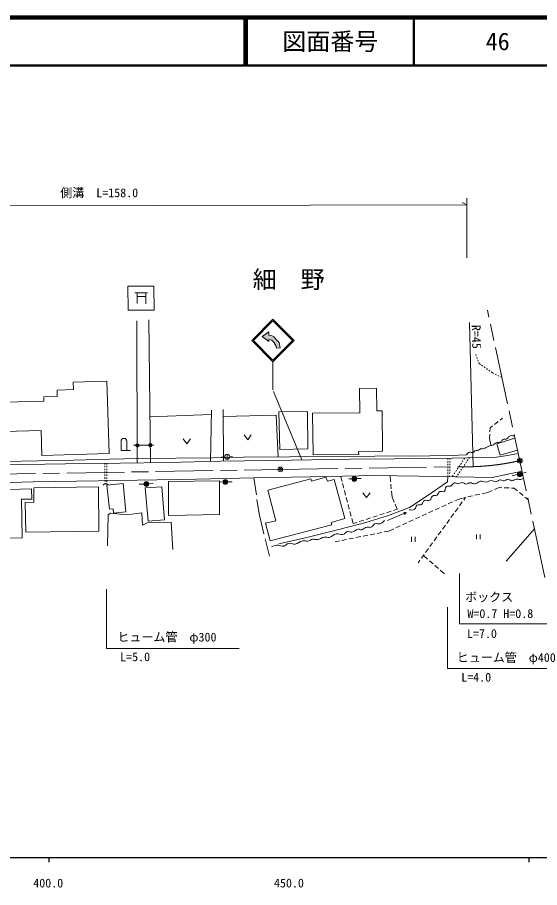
# Model space of a CAD drawing. Units: millimetres, scale not verified. Extents: x 40000 to 680000, y 20000 to 380000.
# Drawn here: x 461422 to 570223, y 198715 to 380000 of the extents above; entities that cross this region are included whole.
import ezdxf
from ezdxf.enums import TextEntityAlignment as Align

# ---------------------------------------------------------------- set-up
doc = ezdxf.new("R2010")
doc.units = ezdxf.units.MM
doc.header["$LTSCALE"] = 1000
doc.header["$PDMODE"] = 32
doc.header["$PDSIZE"] = 500
doc.linetypes.add('CHAIN', pattern=[18.5, 12, -1.5, 3.5, -1.5])
for name, color, linetype, lineweight in [('M-BGD', 7, 'Continuous', 13), ('M-BMK', 2, 'CHAIN', 13), ('M-BMK-SRVR', 3, 'Continuous', 13), ('M-STR-HTXT', 7, 'Continuous', 13), ('M-STR-STRC', 7, 'Continuous', 13), ('M-TTL', 2, 'Continuous', 140), ('M-TTL-BAND', 7, 'Continuous', 25), ('M-TTL-LINE', 7, 'Continuous', 50)]:
    doc.layers.add(name, color=color, linetype=linetype, lineweight=lineweight)
for name, color, linetype in [('M-BMK-HTXT', 7, 'Continuous'), ('M-OTRS', 6, 'Continuous'), ('M-TTL-TXT', 7, 'Continuous')]:
    doc.layers.add(name, color=color, linetype=linetype)
doc.styles.add('ＭＳ ゴシック', font='')
doc.styles.get('ＭＳ ゴシック').set_extended_font_data('MS Gothic')

msp = doc.modelspace()

# ---------------------------------------------------------------- hatches: boundary and pattern name
at = {"layer": 'M-STR-HTXT'}
msp.add_hatch(color=256, dxfattribs=at).paths.add_polyline_path([(516138, 311134), (515931, 312255), (515357, 312896), (514820, 313450), (514371, 313699), (513806, 313832), (513806, 314464), (512450, 313528), (513788, 312455), (513788, 312907), (514136, 312850), (514400, 312728), (514597, 312577), (514767, 312379), (514946, 312172), (515134, 311852), (515332, 311484), (515389, 311192), (515407, 311061)])

# ---------------------------------------------------------------- linework, layer by layer
at = {"layer": 'M-BGD'}
for p, q in [((485910, 322631), (488519, 322640)), ((486381, 322632), (486400, 320417)), ((486387, 321887), (488186, 321877)), ((488189, 322639), (488180, 320361)), ((486359, 287169), (486323, 316753)), ((488821, 316962), (489151, 287206)), ((557013, 309526), (556920, 309770)), ((557227, 308965), (557120, 309246)), ((557441, 308405), (557334, 308685)), ((557640, 307881), (557547, 308124)), ((557904, 307695), (557640, 307881)), ((558395, 307351), (558150, 307523)), ((558887, 307006), (558641, 307178)), ((559378, 306661), (559132, 306834)), ((559869, 306317), (559623, 306489)), ((560378, 305959), (560114, 306144)), ((560703, 305796), (560378, 305959)), ((561239, 305526), (560971, 305661)), ((561775, 305256), (561507, 305391)), ((562368, 304957), (562043, 305121)), ((501672, 287483), (501837, 298199)), ((504334, 287546), (504299, 298326)), ((501823, 297295), (489045, 296782)), ((515345, 297108), (504304, 296863)), ((515733, 288418), (515345, 297108)), ((560794, 295189), (561581, 295806)), ((561974, 296114), (562468, 296502)), ((559870, 293646), (559906, 294493)), ((559906, 294493), (560400, 294880)), ((495983, 292177), (496733, 291177)), ((496733, 291177), (497483, 292177)), ((508662, 293010), (509412, 292010)), ((509412, 292010), (510162, 293010)), ((559812, 292299), (559849, 293146)), ((560067, 290933), (559812, 292299)), ((483012, 291696), (483012, 289796)), ((484212, 289796), (484212, 291696)), ((484212, 291696), (484212, 291696)), ((485618, 290857), (489846, 290876)), ((483012, 289796), (485012, 289796)), ((504622, 288444), (503922, 288390)), ((505123, 288990), (505108, 287956)), ((505657, 288467), (506254, 288495)), ((554425, 287882), (554677, 288254)), ((555502, 288131), (555601, 288276)), ((479613, 286885), (479609, 287079)), ((479624, 286285), (479618, 286585)), ((480080, 287085), (480080, 286874)), ((480081, 286574), (480081, 286274)), ((551097, 286983), (551095, 286683)), ((551100, 287583), (551098, 287283)), ((551103, 288167), (551102, 287883)), ((551525, 286685), (551532, 286985)), ((551539, 287285), (551547, 287585)), ((551554, 287885), (551561, 288178)), ((553415, 286392), (553583, 286641)), ((553752, 286889), (553920, 287137)), ((554088, 287386), (554257, 287634)), ((554488, 286643), (554657, 286891)), ((554826, 287139), (554995, 287387)), ((555164, 287635), (555333, 287883)), ((479635, 285685), (479630, 285985)), ((479646, 285085), (479641, 285385)), ((479658, 284485), (479652, 284785)), ((480082, 285974), (480083, 285674)), ((480083, 285374), (480084, 285074)), ((480085, 284774), (480085, 284474)), ((551087, 285183), (551085, 284883)), ((551090, 285783), (551088, 285483)), ((551093, 286383), (551092, 286083)), ((551481, 284886), (551488, 285186)), ((551495, 285485), (551503, 285785)), ((551510, 286085), (551517, 286385)), ((551984, 284283), (552236, 284654)), ((552405, 284903), (552573, 285151)), ((552741, 285399), (552910, 285648)), ((553078, 285896), (553246, 286144)), ((553137, 284660), (553306, 284908)), ((553475, 285156), (553644, 285404)), ((553813, 285652), (553981, 285900)), ((554150, 286148), (554319, 286396)), ((565521, 284772), (564497, 284490)), ((566541, 284972), (567406, 285232)), ((479669, 283886), (479663, 284185)), ((479680, 283286), (479674, 283586)), ((479689, 282792), (479686, 282986)), ((480086, 284174), (480086, 283874)), ((480087, 283574), (480088, 283274)), ((480088, 282974), (480089, 282762)), ((488795, 282832), (489743, 282904)), ((504201, 283201), (503619, 283212)), ((505231, 283278), (506195, 283273)), ((510712, 284066), (511221, 280570)), ((528775, 284414), (529055, 283349)), ((529182, 282866), (529435, 281898)), ((531067, 283853), (530485, 283864)), ((532097, 283930), (533061, 283925)), ((539184, 283269), (539063, 284502)), ((551083, 284583), (551082, 284299)), ((551466, 284292), (551473, 284586)), ((552869, 284267), (552968, 284412)), ((487776, 282788), (486784, 282777)), ((529562, 281415), (529816, 280448)), ((539331, 281777), (539233, 282772)), ((539502, 280047), (539381, 281279)), ((558226, 280761), (559432, 281030)), ((559432, 281030), (560372, 281435)), ((560831, 281633), (561770, 282038)), ((561770, 282038), (562364, 282020)), ((562863, 282005), (563863, 281975)), ((564363, 281960), (564956, 281942)), ((564956, 281942), (565639, 281370)), ((566022, 281049), (566788, 280406)), ((529943, 279964), (530197, 278997)), ((533404, 280970), (534154, 279970)), ((534154, 279970), (534904, 280970)), ((539940, 279024), (539502, 280047)), ((552563, 279259), (553604, 279733)), ((553604, 279733), (554810, 280001)), ((554806, 280000), (554407, 279452)), ((555298, 280110), (556274, 280327)), ((556762, 280435), (557738, 280653)), ((567171, 280085), (567854, 279513)), ((530324, 278513), (530577, 277546)), ((539774, 277281), (540576, 277541)), ((540576, 277541), (540137, 278564)), ((548467, 277397), (549377, 277811)), ((549832, 278018), (550743, 278432)), ((551198, 278639), (552108, 279053)), ((553231, 277834), (552643, 277025)), ((554113, 279047), (553525, 278238)), ((530704, 277062), (530958, 276095)), ((531085, 275611), (531364, 274546)), ((534068, 275425), (535019, 275735)), ((535494, 275889), (536445, 276198)), ((536921, 276353), (537872, 276662)), ((538347, 276817), (539298, 277126)), ((538524, 275181), (542446, 276877)), ((542446, 276877), (541888, 276908)), ((542446, 276877), (542087, 276449)), ((544370, 275535), (545281, 275948)), ((545736, 276155), (546646, 276569)), ((547101, 276776), (548012, 277190)), ((552348, 276621), (551760, 275812)), ((531364, 274546), (532166, 274807)), ((532642, 274962), (533593, 275271)), ((540274, 273672), (541184, 274086)), ((541639, 274293), (542550, 274707)), ((543005, 274914), (543915, 275328)), ((550584, 274195), (549996, 273386)), ((551466, 275408), (550878, 274599)), ((533435, 271928), (534416, 272123)), ((534906, 272221), (535887, 272416)), ((536377, 272514), (537358, 272709)), ((537848, 272807), (538778, 272992)), ((538778, 272992), (539819, 273465)), ((549702, 272982), (549114, 272173)), ((557096, 272280), (557096, 271280)), ((557846, 271280), (557846, 272280)), ((569164, 273434), (563241, 266717)), ((513049, 271345), (513972, 267794)), ((527602, 270766), (528531, 270951)), ((529022, 271049), (530002, 271244)), ((530493, 271342), (531473, 271537)), ((531964, 271635), (532944, 271830)), ((543540, 271762), (543540, 270762)), ((544290, 270762), (544290, 271762)), ((547937, 270555), (547349, 269746)), ((548820, 271768), (548232, 270960)), ((547055, 269342), (546467, 268533)), ((545291, 266916), (544892, 266367)), ((546173, 268129), (545585, 267320)), ((546019, 267917), (546893, 267144)), ((547268, 266813), (548017, 266151)), ((548391, 265819), (549140, 265157)), ((549515, 264825), (550388, 264052))]:
    msp.add_line(p, q, dxfattribs=at)
for points in [[(484460, 324001), (484477, 319013), (489937, 319029), (489840, 323992)], [(450624, 299613), (466925, 300025), (466915, 300948), (469740, 300998), (469690, 302372), (473080, 302478), (473053, 304012), (480045, 304195), (480510, 289155), (466534, 288741), (466372, 293939), (450803, 293512)], [(522936, 297536), (523026, 288864), (532527, 288922), (532516, 289565), (537525, 289616), (537410, 298040), (536318, 298012), (536232, 302760), (532681, 302683), (532754, 297587)], [(515906, 297816), (516066, 289983), (521964, 290119), (521831, 297928)], [(480081, 282518), (480608, 277560), (481351, 277628), (481461, 276722), (484003, 277015), (483427, 282872)], [(492876, 283337), (492917, 276254), (503542, 276409), (503535, 283440)], [(513094, 274610), (515270, 275156), (513620, 281506), (522526, 283892), (522670, 283376), (525700, 284218), (525999, 283398), (527423, 283764), (529654, 275619), (526782, 274799), (526942, 274319), (514061, 270936)], [(443558, 280377), (452574, 280597), (452557, 281456), (464360, 281815), (464434, 279662), (462273, 279623), (462422, 271548), (443695, 271116)], [(464839, 282019), (478311, 282174), (478406, 272955), (463160, 272762), (463060, 278950), (464859, 278976)], [(488035, 281979), (488643, 275030), (492084, 275309), (491531, 282237)]]:
    msp.add_lwpolyline(points, close=True, dxfattribs=at)
for points in [[(565088, 292341), (561311, 291195), (562025, 288780), (565621, 289870)], [(397768, 285607), (409931, 285843), (421827, 286041), (433129, 286248), (445439, 286464), (458478, 286802), (471476, 286972), (482863, 287122), (492790, 287254), (503763, 287537), (518639, 287774), (530853, 287938), (539916, 288031), (548948, 288115), (558196, 288339), (561210, 288386), (563519, 288722), (565772, 289167)], [(397773, 286224), (406144, 286258), (417873, 286585), (426217, 286773), (441471, 287080), (458539, 287513), (473125, 287791), (480692, 287986), (486728, 288083), (502173, 288245), (508540, 288368), (518090, 288434), (527198, 288556), (535899, 288609), (537877, 288637), (543048, 288590), (551631, 288736), (554965, 288877)], [(478258, 283477), (498661, 283822), (510712, 284066), (522393, 284294), (536003, 284550), (545049, 284406), (560372, 284134), (566564, 285496)], [(438639, 282278), (450510, 282853), (464680, 283237), (478258, 283477)], [(515903, 270299), (522019, 271739), (528407, 273292), (534053, 274776), (538508, 276198), (543141, 277903), (546824, 280361), (551025, 283243), (551082, 284299)], [(511329, 279568), (511783, 276565), (512786, 272400)], [(480226, 269922), (480306, 276375), (480787, 276695), (484245, 276359), (487335, 276775), (487480, 274197), (488488, 274694), (493436, 274822), (493804, 269154)]]:
    msp.add_lwpolyline(points, dxfattribs=at)
for centre, radius in [((486418, 290838), 350), ((486418, 290838), 280), ((486418, 290838), 210), ((486418, 290838), 140), ((486418, 290838), 70), ((486418, 290838), 20), ((489093, 290885), 350), ((489093, 290885), 280), ((489093, 290885), 210), ((489093, 290885), 140), ((489093, 290885), 70), ((489093, 290885), 20), ((505139, 288473), 518), ((566058, 284790), 500), ((566058, 284790), 400), ((566058, 284790), 300), ((566058, 284790), 200), ((566058, 284790), 100), ((566058, 284790), 20), ((488306, 282792), 500), ((488306, 282792), 400), ((488306, 282792), 300), ((488306, 282792), 200), ((488306, 282792), 100), ((488306, 282792), 20), ((504738, 283218), 500), ((504738, 283218), 400), ((504738, 283218), 300), ((504738, 283218), 200), ((504738, 283218), 100), ((504738, 283218), 20), ((531604, 283870), 500), ((531604, 283870), 400), ((531604, 283870), 300), ((531604, 283870), 200), ((531604, 283870), 100), ((531604, 283870), 20)]:
    msp.add_circle(centre, radius, dxfattribs=at)
for centre, radius, start, end in [((483612, 291696), 600, 0, 180), ((479840, 282107), 700, 43.62843, 140.65999)]:
    msp.add_arc(centre, radius, start, end, dxfattribs=at)
for points, knots in [([(554965, 288877), (555161, 289148), (555294, 289342), (555616, 289432), (555916, 289516), (556117, 289234), (556408, 289344), (556593, 289413), (556581, 289619), (556757, 289709), (556963, 289815), (557124, 289716), (557345, 289787), (557678, 289894), (557814, 290088), (558153, 290175), (558306, 290214), (558400, 290066), (558552, 290108), (559019, 290237), (559188, 290528), (559638, 290707), (559951, 290831), (560177, 290739), (560480, 290884), (560714, 290995), (560782, 291158), (561007, 291288), (561428, 291533), (561802, 291375), (562198, 291659), (562380, 291791), (562409, 291951), (562597, 292075), (562875, 292258), (563154, 292059), (563433, 292241), (563647, 292381), (563673, 292573), (563888, 292712), (564249, 292947), (564547, 292865), (564986, 292812)], [0, 0, 0, 0, 1, 1, 1, 2, 2, 2, 3, 3, 3, 4, 4, 4, 5, 5, 5, 6, 6, 6, 7, 7, 7, 8, 8, 8, 9, 9, 9, 10, 10, 10, 11, 11, 11, 12, 12, 12, 13, 13, 13, 14, 14, 14, 14]), ([(543026, 277418), (543473, 277367), (543824, 277297), (544184, 277579), (544464, 277797), (544372, 278149), (544664, 278351), (544977, 278567), (545299, 278306), (545625, 278502), (545983, 278716), (545871, 279178), (546237, 279378), (546628, 279590), (546996, 279175), (547377, 279406), (547710, 279608), (547580, 280021), (547886, 280263), (548200, 280511), (548552, 280274), (548884, 280498), (549174, 280695), (549097, 281069), (549411, 281224), (549738, 281384), (550044, 281007), (550344, 281214), (550709, 281468), (550454, 281974), (550796, 282260), (551075, 282492), (551396, 282207), (551719, 282373), (552083, 282560), (552116, 282950), (552510, 283060), (552763, 283131), (552878, 282818), (553141, 282825), (553567, 282835), (553769, 283117), (554196, 283107), (554492, 283101), (554578, 282776), (554874, 282768), (555264, 282758), (555436, 283046), (555825, 283070), (556183, 283091), (556344, 282764), (556701, 282796), (557219, 282844), (557395, 283268), (557907, 283362), (558366, 283445), (558627, 283182), (559093, 283211), (559530, 283238), (559730, 283527), (560167, 283531), (560528, 283534), (560693, 283235), (561052, 283267), (561476, 283305), (561646, 283627), (562070, 283653), (562373, 283672), (562512, 283396), (562814, 283427), (563148, 283463), (563251, 283793), (563586, 283804), (563955, 283816), (564103, 283463), (564471, 283475), (564848, 283486), (564993, 283785), (565366, 283832), (565651, 283869), (565805, 283706), (566091, 283719), (566419, 283734), (566568, 283813), (566894, 283965)], [0, 0, 0, 0, 1, 1, 1, 2, 2, 2, 3, 3, 3, 4, 4, 4, 5, 5, 5, 6, 6, 6, 7, 7, 7, 8, 8, 8, 9, 9, 9, 10, 10, 10, 11, 11, 11, 12, 12, 12, 13, 13, 13, 14, 14, 14, 15, 15, 15, 16, 16, 16, 17, 17, 17, 18, 18, 18, 19, 19, 19, 20, 20, 20, 21, 21, 21, 22, 22, 22, 23, 23, 23, 24, 24, 24, 25, 25, 25, 26, 26, 26, 27, 27, 27, 28, 28, 28, 28]), ([(514390, 269707), (514810, 269922), (515009, 269996), (515435, 270065), (516047, 270165), (516419, 269666), (517008, 269858), (517380, 269979), (517461, 270313), (517837, 270423), (518397, 270588), (518749, 270196), (519325, 270291), (519971, 270399), (520214, 270859), (520860, 270969), (521286, 271043), (521533, 270809), (521962, 270866), (522386, 270922), (522539, 271241), (522960, 271318), (523372, 271393), (523612, 271138), (524025, 271205), (524567, 271293), (524786, 271631), (525324, 271742), (525765, 271833), (526036, 271560), (526473, 271666), (527065, 271811), (527254, 272268), (527849, 272401), (528385, 272521), (528713, 272188), (529252, 272297), (529712, 272391), (529811, 272835), (530269, 272938), (530591, 273010), (530775, 272713), (531098, 272778), (531653, 272890), (531870, 273252), (532426, 273362), (532690, 273414), (532841, 273183), (533104, 273239), (533489, 273321), (533604, 273620), (533980, 273738), (534445, 273886), (534791, 273634), (535223, 273861), (535527, 274021), (535544, 274326), (535854, 274473), (536257, 274664), (536574, 274371), (536994, 274520), (537414, 274670), (537589, 274861), (537907, 275208)], [0, 0, 0, 0, 1, 1, 1, 2, 2, 2, 3, 3, 3, 4, 4, 4, 5, 5, 5, 6, 6, 6, 7, 7, 7, 8, 8, 8, 9, 9, 9, 10, 10, 10, 11, 11, 11, 12, 12, 12, 13, 13, 13, 14, 14, 14, 15, 15, 15, 16, 16, 16, 17, 17, 17, 18, 18, 18, 19, 19, 19, 20, 20, 20, 21, 21, 21, 21])]:
    msp.add_open_spline(points, degree=3, knots=knots, dxfattribs=at)
for p in [(486418, 290838), (489093, 290885), (566058, 284790), (488306, 282792), (504738, 283218), (531604, 283870)]:
    msp.add_point(p, dxfattribs=at)
at = {"layer": 'M-BMK'}
for p, q in [((571345, 263320), (559344, 318981)), ((416217, 284120), (516184, 285832)), ((516184, 285832), (556393, 286406))]:
    msp.add_line(p, q, dxfattribs=at)
msp.add_arc((554896, 336211), 49828, 271.72206, 282.99112, dxfattribs=at)
at = {"layer": 'M-BMK-SRVR'}
for centre in [(566097, 287659), (516184, 285832)]:
    msp.add_circle(centre, 500, dxfattribs=at)
msp.add_point((516184, 285832), dxfattribs=at)
at = {"layer": 'M-OTRS'}
msp.add_point((566097, 287659), dxfattribs=at)
at = {"layer": 'M-STR-HTXT'}
for p, q in [((396602, 340642), (555092, 340931)), ((555092, 340931), (554091, 341429)), ((555094, 342364), (555078, 329926)), ((556393, 286406), (555644, 316473))]:
    msp.add_line(p, q, dxfattribs=at)
for points in [[(553567, 264140), (553567, 253632), (578365, 253632)], [(480014, 260902), (480014, 248501), (507639, 248501)], [(551064, 257102), (551064, 244331), (579000, 244331)]]:
    msp.add_lwpolyline(points, dxfattribs=at)
at = {"layer": 'M-STR-STRC'}
for p, q in [((510243, 312693), (514656, 317105)), ((510583, 312693), (514656, 316766)), ((514656, 317105), (519068, 312693)), ((514656, 316766), (518728, 312693)), ((514656, 308280), (510243, 312693)), ((514656, 308620), (510583, 312693)), ((519068, 312693), (514656, 308280)), ((518728, 312693), (514656, 308620)), ((514656, 308280), (514656, 302431)), ((514766, 302067), (520668, 287801))]:
    msp.add_line(p, q, dxfattribs=at)
msp.add_lwpolyline([(516138, 311134), (515931, 312255), (515357, 312896), (514820, 313450), (514371, 313699), (513806, 313832), (513806, 314464), (512450, 313528), (513788, 312455), (513788, 312907), (514136, 312850), (514400, 312728), (514597, 312577), (514767, 312379), (514946, 312172), (515134, 311852), (515332, 311484), (515389, 311192), (515407, 311061)], close=True, dxfattribs=at)
at = {"layer": 'M-TTL'}
msp.add_line((680000, 380000), (40000, 380000), dxfattribs=at)
at = {"layer": 'M-TTL-BAND'}
for p, q in [((40000, 205000), (579000, 205000)), ((468000, 205000), (468000, 204000)), ((568000, 205000), (568000, 204000))]:
    msp.add_line(p, q, dxfattribs=at)
at = {"layer": 'M-TTL-LINE'}
for p, q in [((508747, 380000), (508747, 370000)), ((509247, 380000), (509247, 370000)), ((543997, 380000), (543997, 370000)), ((40000, 370000), (680000, 370000))]:
    msp.add_line(p, q, dxfattribs=at)

# ---------------------------------------------------------------- texts
at = {"layer": 'M-BMK-HTXT', "style": 'ＭＳ ゴシック'}
msp.add_text('細\u3000野', height=3666, dxfattribs=at).set_placement((517935, 325408), align=Align.MIDDLE_CENTER)
at = {"layer": 'M-STR-HTXT', "style": 'ＭＳ ゴシック'}
for s, p in [('側溝\u3000L=158.0', (470357, 341994)), ('ボックス', (554717, 257757)), ('W=0.7 H=0.8', (555180, 254333)), ('ヒューム管\u3000φ300', (482263, 249431)), ('L=7.0', (555098, 250168)), ('L=5.0', (482834, 245331)), ('ヒューム管\u3000φ400', (552959, 245171)), ('L=4.0', (553900, 241071))]:
    msp.add_text(s, height=1833, dxfattribs=at).set_placement(p, align=Align.BOTTOM_LEFT)
msp.add_text('R=45', height=1833, rotation=271.427, dxfattribs=at).set_placement((557060, 313451), align=Align.MIDDLE_CENTER)
at = {"layer": 'M-TTL-BAND', "style": 'ＭＳ ゴシック'}
for s, p in [('400.0', (467844, 198195)), ('450.0', (518000, 198195))]:
    msp.add_text(s, height=1833, dxfattribs=at).set_placement(p, align=Align.BOTTOM_CENTER)
at = {"layer": 'M-TTL-TXT', "style": 'ＭＳ ゴシック'}
for s, p in [('図面番号', (526622, 375000)), ('46', (561497, 375000))]:
    msp.add_text(s, height=3666, dxfattribs=at).set_placement(p, align=Align.MIDDLE_CENTER)

doc.saveas('drawing.dxf')
